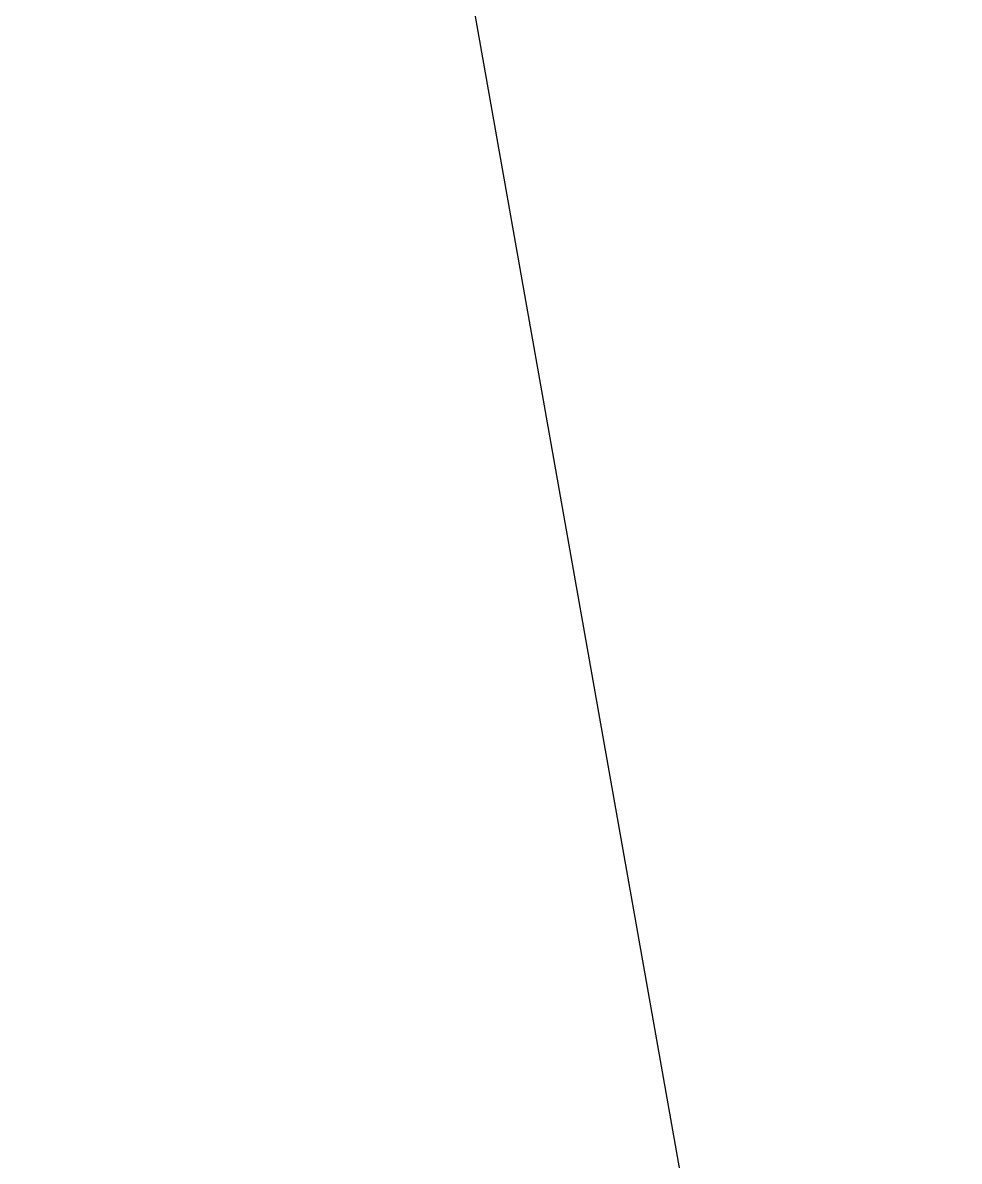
# Model space of a CAD drawing. Header units: millimetres. Extents: x -65527 to 8894748, y -37603 to 223697.
# Drawn here: x -31397.77 to -31392.59, y 101091.38 to 101097.66 of the extents above; entities that cross this region are included whole.
import ezdxf

# ---------------------------------------------------------------- set-up
doc = ezdxf.new("R2010")
doc.units = ezdxf.units.MM
doc.header["$LTSCALE"] = 10
doc.layers.add('Архитектура', color=251, linetype='Continuous')

msp = doc.modelspace()

# ---------------------------------------------------------------- linework, layer by layer
at = {"layer": 'Архитектура', "lineweight": 25, "transparency": 33554684}
for points in [[(-31381.1795, 101076.1972), (-31386.9639, 101108.8334, 0.523933), (-31387.3808, 101109.0898), (-31388.4612, 101108.8983), (-31395.5442, 101107.643), (-31396.6247, 101107.4515, 0.523933), (-31396.9281, 101107.0674), (-31391.1438, 101074.4312, 0.414326)], [(-31381.1795, 101076.1972), (-31386.9639, 101108.8334, 0.523933), (-31387.3808, 101109.0898), (-31388.4612, 101108.8983), (-31395.5442, 101107.643), (-31396.6247, 101107.4515, 0.523933), (-31396.9281, 101107.0674), (-31391.1438, 101074.4312, 0.414326)], [(-31381.1795, 101076.1972), (-31386.9639, 101108.8334, 0.523933), (-31387.3808, 101109.0898), (-31388.4612, 101108.8983), (-31395.5442, 101107.643), (-31396.6247, 101107.4515, 0.523933), (-31396.9281, 101107.0674), (-31391.1438, 101074.4312, 0.414326)], [(-31381.1795, 101076.1972), (-31386.9639, 101108.8334, 0.523933), (-31387.3808, 101109.0898), (-31388.4612, 101108.8983), (-31395.5442, 101107.643), (-31396.6247, 101107.4515, 0.523933), (-31396.9281, 101107.0674), (-31391.1438, 101074.4312, 0.414326)], [(-31381.1795, 101076.1972), (-31386.9639, 101108.8334, 0.523933), (-31387.3808, 101109.0898), (-31388.4612, 101108.8983), (-31395.5442, 101107.643), (-31396.6247, 101107.4515, 0.523933), (-31396.9281, 101107.0674), (-31391.1438, 101074.4312, 0.414326)], [(-31381.1795, 101076.1972), (-31386.9639, 101108.8334, 0.523933), (-31387.3808, 101109.0898), (-31388.4612, 101108.8983), (-31395.5442, 101107.643), (-31396.6247, 101107.4515, 0.523933), (-31396.9281, 101107.0674), (-31391.1438, 101074.4312, 0.414326)], [(-31381.1795, 101076.1972), (-31386.9639, 101108.8334, 0.523933), (-31387.3808, 101109.0898), (-31388.4612, 101108.8983), (-31395.5442, 101107.643), (-31396.6247, 101107.4515, 0.523933), (-31396.9281, 101107.0674), (-31391.1438, 101074.4312, 0.414326)], [(-31381.1795, 101076.1972), (-31386.9639, 101108.8334, 0.523933), (-31387.3808, 101109.0898), (-31388.4612, 101108.8983), (-31395.5442, 101107.643), (-31396.6247, 101107.4515, 0.523933), (-31396.9281, 101107.0674), (-31391.1438, 101074.4312, 0.414326)], [(-31381.1795, 101076.1972), (-31386.9639, 101108.8334, 0.523933), (-31387.3808, 101109.0898), (-31388.4612, 101108.8983), (-31395.5442, 101107.643), (-31396.6247, 101107.4515, 0.523933), (-31396.9281, 101107.0674), (-31391.1438, 101074.4312, 0.414326)], [(-31381.1795, 101076.1972), (-31386.9639, 101108.8334, 0.523933), (-31387.3808, 101109.0898), (-31388.4612, 101108.8983), (-31395.5442, 101107.643), (-31396.6247, 101107.4515, 0.523933), (-31396.9281, 101107.0674), (-31391.1438, 101074.4312, 0.414326)], [(-31381.1795, 101076.1972), (-31386.9639, 101108.8334, 0.523933), (-31387.3808, 101109.0898), (-31388.4612, 101108.8983), (-31395.5442, 101107.643), (-31396.6247, 101107.4515, 0.523933), (-31396.9281, 101107.0674), (-31391.1438, 101074.4312, 0.414326)], [(-31381.1795, 101076.1972), (-31386.9639, 101108.8334, 0.523933), (-31387.3808, 101109.0898), (-31388.4612, 101108.8983), (-31395.5442, 101107.643), (-31396.6247, 101107.4515, 0.523933), (-31396.9281, 101107.0674), (-31391.1438, 101074.4312, 0.414326)], [(-31381.1795, 101076.1972), (-31386.9639, 101108.8334, 0.523933), (-31387.3808, 101109.0898), (-31388.4612, 101108.8983), (-31395.5442, 101107.643), (-31396.6247, 101107.4515, 0.523933), (-31396.9281, 101107.0674), (-31391.1438, 101074.4312, 0.414326)], [(-31381.1795, 101076.1972), (-31386.9639, 101108.8334, 0.523933), (-31387.3808, 101109.0898), (-31388.4612, 101108.8983), (-31395.5442, 101107.643), (-31396.6247, 101107.4515, 0.523933), (-31396.9281, 101107.0674), (-31391.1438, 101074.4312, 0.414326)], [(-31381.1795, 101076.1972), (-31386.9639, 101108.8334, 0.523933), (-31387.3808, 101109.0898), (-31388.4612, 101108.8983), (-31395.5442, 101107.643), (-31396.6247, 101107.4515, 0.523933), (-31396.9281, 101107.0674), (-31391.1438, 101074.4312, 0.414326)], [(-31381.1795, 101076.1972), (-31386.9639, 101108.8334, 0.523933), (-31387.3808, 101109.0898), (-31388.4612, 101108.8983), (-31395.5442, 101107.643), (-31396.6247, 101107.4515, 0.523933), (-31396.9281, 101107.0674), (-31391.1438, 101074.4312, 0.414326)], [(-31381.1795, 101076.1972), (-31386.9639, 101108.8334, 0.523933), (-31387.3808, 101109.0898), (-31388.4612, 101108.8983), (-31395.5442, 101107.643), (-31396.6247, 101107.4515, 0.523933), (-31396.9281, 101107.0674), (-31391.1438, 101074.4312, 0.414326)], [(-31381.1795, 101076.1972), (-31386.9639, 101108.8334, 0.523933), (-31387.3808, 101109.0898), (-31388.4612, 101108.8983), (-31395.5442, 101107.643), (-31396.6247, 101107.4515, 0.523933), (-31396.9281, 101107.0674), (-31391.1438, 101074.4312, 0.414326)], [(-31381.1795, 101076.1972), (-31386.9639, 101108.8334, 0.523933), (-31387.3808, 101109.0898), (-31388.4612, 101108.8983), (-31395.5442, 101107.643), (-31396.6247, 101107.4515, 0.523933), (-31396.9281, 101107.0674), (-31391.1438, 101074.4312, 0.414326)], [(-31381.1795, 101076.1972), (-31386.9639, 101108.8334, 0.523933), (-31387.3808, 101109.0898), (-31388.4612, 101108.8983), (-31395.5442, 101107.643), (-31396.6247, 101107.4515, 0.523933), (-31396.9281, 101107.0674), (-31391.1438, 101074.4312, 0.414326)], [(-31381.1795, 101076.1972), (-31386.9639, 101108.8334, 0.523933), (-31387.3808, 101109.0898), (-31388.4612, 101108.8983), (-31395.5442, 101107.643), (-31396.6247, 101107.4515, 0.523933), (-31396.9281, 101107.0674), (-31391.1438, 101074.4312, 0.414326)], [(-31381.1795, 101076.1972), (-31386.9639, 101108.8334, 0.523933), (-31387.3808, 101109.0898), (-31388.4612, 101108.8983), (-31395.5442, 101107.643), (-31396.6247, 101107.4515, 0.523933), (-31396.9281, 101107.0674), (-31391.1438, 101074.4312, 0.414326)], [(-31381.1795, 101076.1972), (-31386.9639, 101108.8334, 0.523933), (-31387.3808, 101109.0898), (-31388.4612, 101108.8983), (-31395.5442, 101107.643), (-31396.6247, 101107.4515, 0.523933), (-31396.9281, 101107.0674), (-31391.1438, 101074.4312, 0.414326)], [(-31381.1795, 101076.1972), (-31386.9639, 101108.8334, 0.523933), (-31387.3808, 101109.0898), (-31388.4612, 101108.8983), (-31395.5442, 101107.643), (-31396.6247, 101107.4515, 0.523933), (-31396.9281, 101107.0674), (-31391.1438, 101074.4312, 0.414326)], [(-31381.1795, 101076.1972), (-31386.9639, 101108.8334, 0.523933), (-31387.3808, 101109.0898), (-31388.4612, 101108.8983), (-31395.5442, 101107.643), (-31396.6247, 101107.4515, 0.523933), (-31396.9281, 101107.0674), (-31391.1438, 101074.4312, 0.414326)], [(-31381.1795, 101076.1972), (-31386.9639, 101108.8334, 0.523933), (-31387.3808, 101109.0898), (-31388.4612, 101108.8983), (-31395.5442, 101107.643), (-31396.6247, 101107.4515, 0.523933), (-31396.9281, 101107.0674), (-31391.1438, 101074.4312, 0.414326)], [(-31381.1795, 101076.1972), (-31386.9639, 101108.8334, 0.523933), (-31387.3808, 101109.0898), (-31388.4612, 101108.8983), (-31395.5442, 101107.643), (-31396.6247, 101107.4515, 0.523933), (-31396.9281, 101107.0674), (-31391.1438, 101074.4312, 0.414326)], [(-31381.1795, 101076.1972), (-31386.9639, 101108.8334, 0.523933), (-31387.3808, 101109.0898), (-31388.4612, 101108.8983), (-31395.5442, 101107.643), (-31396.6247, 101107.4515, 0.523933), (-31396.9281, 101107.0674), (-31391.1438, 101074.4312, 0.414326)], [(-31381.1795, 101076.1972), (-31386.9639, 101108.8334, 0.523933), (-31387.3808, 101109.0898), (-31388.4612, 101108.8983), (-31395.5442, 101107.643), (-31396.6247, 101107.4515, 0.523933), (-31396.9281, 101107.0674), (-31391.1438, 101074.4312, 0.414326)], [(-31381.1795, 101076.1972), (-31386.9639, 101108.8334, 0.523933), (-31387.3808, 101109.0898), (-31388.4612, 101108.8983), (-31395.5442, 101107.643), (-31396.6247, 101107.4515, 0.523933), (-31396.9281, 101107.0674), (-31391.1438, 101074.4312, 0.414326)], [(-31381.1795, 101076.1972), (-31386.9639, 101108.8334, 0.523933), (-31387.3808, 101109.0898), (-31388.4612, 101108.8983), (-31395.5442, 101107.643), (-31396.6247, 101107.4515, 0.523933), (-31396.9281, 101107.0674), (-31391.1438, 101074.4312, 0.414326)], [(-31381.1795, 101076.1972), (-31386.9639, 101108.8334, 0.523933), (-31387.3808, 101109.0898), (-31388.4612, 101108.8983), (-31395.5442, 101107.643), (-31396.6247, 101107.4515, 0.523933), (-31396.9281, 101107.0674), (-31391.1438, 101074.4312, 0.414326)], [(-31381.1795, 101076.1972), (-31386.9639, 101108.8334, 0.523933), (-31387.3808, 101109.0898), (-31388.4612, 101108.8983), (-31395.5442, 101107.643), (-31396.6247, 101107.4515, 0.523933), (-31396.9281, 101107.0674), (-31391.1438, 101074.4312, 0.414326)], [(-31381.1795, 101076.1972), (-31386.9639, 101108.8334, 0.523933), (-31387.3808, 101109.0898), (-31388.4612, 101108.8983), (-31395.5442, 101107.643), (-31396.6247, 101107.4515, 0.523933), (-31396.9281, 101107.0674), (-31391.1438, 101074.4312, 0.414326)], [(-31381.1795, 101076.1972), (-31386.9639, 101108.8334, 0.523933), (-31387.3808, 101109.0898), (-31388.4612, 101108.8983), (-31395.5442, 101107.643), (-31396.6247, 101107.4515, 0.523933), (-31396.9281, 101107.0674), (-31391.1438, 101074.4312, 0.414326)], [(-31381.1795, 101076.1972), (-31386.9639, 101108.8334, 0.523933), (-31387.3808, 101109.0898), (-31388.4612, 101108.8983), (-31395.5442, 101107.643), (-31396.6247, 101107.4515, 0.523933), (-31396.9281, 101107.0674), (-31391.1438, 101074.4312, 0.414326)], [(-31381.1795, 101076.1972), (-31386.9639, 101108.8334, 0.523933), (-31387.3808, 101109.0898), (-31388.4612, 101108.8983), (-31395.5442, 101107.643), (-31396.6247, 101107.4515, 0.523933), (-31396.9281, 101107.0674), (-31391.1438, 101074.4312, 0.414326)], [(-31381.1795, 101076.1972), (-31386.9639, 101108.8334, 0.523933), (-31387.3808, 101109.0898), (-31388.4612, 101108.8983), (-31395.5442, 101107.643), (-31396.6247, 101107.4515, 0.523933), (-31396.9281, 101107.0674), (-31391.1438, 101074.4312, 0.414326)], [(-31381.1795, 101076.1972), (-31386.9639, 101108.8334, 0.523933), (-31387.3808, 101109.0898), (-31388.4612, 101108.8983), (-31395.5442, 101107.643), (-31396.6247, 101107.4515, 0.523933), (-31396.9281, 101107.0674), (-31391.1438, 101074.4312, 0.414326)], [(-31381.1795, 101076.1972), (-31386.9639, 101108.8334, 0.523933), (-31387.3808, 101109.0898), (-31388.4612, 101108.8983), (-31395.5442, 101107.643), (-31396.6247, 101107.4515, 0.523933), (-31396.9281, 101107.0674), (-31391.1438, 101074.4312, 0.414326)], [(-31381.1795, 101076.1972), (-31386.9639, 101108.8334, 0.523933), (-31387.3808, 101109.0898), (-31388.4612, 101108.8983), (-31395.5442, 101107.643), (-31396.6247, 101107.4515, 0.523933), (-31396.9281, 101107.0674), (-31391.1438, 101074.4312, 0.414326)], [(-31381.1795, 101076.1972), (-31386.9639, 101108.8334, 0.523933), (-31387.3808, 101109.0898), (-31388.4612, 101108.8983), (-31395.5442, 101107.643), (-31396.6247, 101107.4515, 0.523933), (-31396.9281, 101107.0674), (-31391.1438, 101074.4312, 0.414326)], [(-31381.1795, 101076.1972), (-31386.9639, 101108.8334, 0.523933), (-31387.3808, 101109.0898), (-31388.4612, 101108.8983), (-31395.5442, 101107.643), (-31396.6247, 101107.4515, 0.523933), (-31396.9281, 101107.0674), (-31391.1438, 101074.4312, 0.414326)], [(-31381.1795, 101076.1972), (-31386.9639, 101108.8334, 0.523933), (-31387.3808, 101109.0898), (-31388.4612, 101108.8983), (-31395.5442, 101107.643), (-31396.6247, 101107.4515, 0.523933), (-31396.9281, 101107.0674), (-31391.1438, 101074.4312, 0.414326)], [(-31381.1795, 101076.1972), (-31386.9639, 101108.8334, 0.523933), (-31387.3808, 101109.0898), (-31388.4612, 101108.8983), (-31395.5442, 101107.643), (-31396.6247, 101107.4515, 0.523933), (-31396.9281, 101107.0674), (-31391.1438, 101074.4312, 0.414326)], [(-31381.1795, 101076.1972), (-31386.9639, 101108.8334, 0.523933), (-31387.3808, 101109.0898), (-31388.4612, 101108.8983), (-31395.5442, 101107.643), (-31396.6247, 101107.4515, 0.523933), (-31396.9281, 101107.0674), (-31391.1438, 101074.4312, 0.414326)], [(-31381.1795, 101076.1972), (-31386.9639, 101108.8334, 0.523933), (-31387.3808, 101109.0898), (-31388.4612, 101108.8983), (-31395.5442, 101107.643), (-31396.6247, 101107.4515, 0.523933), (-31396.9281, 101107.0674), (-31391.1438, 101074.4312, 0.414326)], [(-31381.1795, 101076.1972), (-31386.9639, 101108.8334, 0.523933), (-31387.3808, 101109.0898), (-31388.4612, 101108.8983), (-31395.5442, 101107.643), (-31396.6247, 101107.4515, 0.523933), (-31396.9281, 101107.0674), (-31391.1438, 101074.4312, 0.414326)], [(-31381.1795, 101076.1972), (-31386.9639, 101108.8334, 0.523933), (-31387.3808, 101109.0898), (-31388.4612, 101108.8983), (-31395.5442, 101107.643), (-31396.6247, 101107.4515, 0.523933), (-31396.9281, 101107.0674), (-31391.1438, 101074.4312, 0.414326)], [(-31381.1795, 101076.1972), (-31386.9639, 101108.8334, 0.523933), (-31387.3808, 101109.0898), (-31388.4612, 101108.8983), (-31395.5442, 101107.643), (-31396.6247, 101107.4515, 0.523933), (-31396.9281, 101107.0674), (-31391.1438, 101074.4312, 0.414326)], [(-31381.1795, 101076.1972), (-31386.9639, 101108.8334, 0.523933), (-31387.3808, 101109.0898), (-31388.4612, 101108.8983), (-31395.5442, 101107.643), (-31396.6247, 101107.4515, 0.523933), (-31396.9281, 101107.0674), (-31391.1438, 101074.4312, 0.414326)], [(-31381.1795, 101076.1972), (-31386.9639, 101108.8334, 0.523933), (-31387.3808, 101109.0898), (-31388.4612, 101108.8983), (-31395.5442, 101107.643), (-31396.6247, 101107.4515, 0.523933), (-31396.9281, 101107.0674), (-31391.1438, 101074.4312, 0.414326)], [(-31381.1795, 101076.1972), (-31386.9639, 101108.8334, 0.523933), (-31387.3808, 101109.0898), (-31388.4612, 101108.8983), (-31395.5442, 101107.643), (-31396.6247, 101107.4515, 0.523933), (-31396.9281, 101107.0674), (-31391.1438, 101074.4312, 0.414326)], [(-31381.1795, 101076.1972), (-31386.9639, 101108.8334, 0.523933), (-31387.3808, 101109.0898), (-31388.4612, 101108.8983), (-31395.5442, 101107.643), (-31396.6247, 101107.4515, 0.523933), (-31396.9281, 101107.0674), (-31391.1438, 101074.4312, 0.414326)], [(-31381.1795, 101076.1972), (-31386.9639, 101108.8334, 0.523933), (-31387.3808, 101109.0898), (-31388.4612, 101108.8983), (-31395.5442, 101107.643), (-31396.6247, 101107.4515, 0.523933), (-31396.9281, 101107.0674), (-31391.1438, 101074.4312, 0.414326)], [(-31381.1795, 101076.1972), (-31386.9639, 101108.8334, 0.523933), (-31387.3808, 101109.0898), (-31388.4612, 101108.8983), (-31395.5442, 101107.643), (-31396.6247, 101107.4515, 0.523933), (-31396.9281, 101107.0674), (-31391.1438, 101074.4312, 0.414326)], [(-31381.1795, 101076.1972), (-31386.9639, 101108.8334, 0.523933), (-31387.3808, 101109.0898), (-31388.4612, 101108.8983), (-31395.5442, 101107.643), (-31396.6247, 101107.4515, 0.523933), (-31396.9281, 101107.0674), (-31391.1438, 101074.4312, 0.414326)], [(-31381.1795, 101076.1972), (-31386.9639, 101108.8334, 0.523933), (-31387.3808, 101109.0898), (-31388.4612, 101108.8983), (-31395.5442, 101107.643), (-31396.6247, 101107.4515, 0.523933), (-31396.9281, 101107.0674), (-31391.1438, 101074.4312, 0.414326)], [(-31381.1795, 101076.1972), (-31386.9639, 101108.8334, 0.523933), (-31387.3808, 101109.0898), (-31388.4612, 101108.8983), (-31395.5442, 101107.643), (-31396.6247, 101107.4515, 0.523933), (-31396.9281, 101107.0674), (-31391.1438, 101074.4312, 0.414326)], [(-31381.1795, 101076.1972), (-31386.9639, 101108.8334, 0.523933), (-31387.3808, 101109.0898), (-31388.4612, 101108.8983), (-31395.5442, 101107.643), (-31396.6247, 101107.4515, 0.523933), (-31396.9281, 101107.0674), (-31391.1438, 101074.4312, 0.414326)], [(-31381.1795, 101076.1972), (-31386.9639, 101108.8334, 0.523933), (-31387.3808, 101109.0898), (-31388.4612, 101108.8983), (-31395.5442, 101107.643), (-31396.6247, 101107.4515, 0.523933), (-31396.9281, 101107.0674), (-31391.1438, 101074.4312, 0.414326)], [(-31381.1795, 101076.1972), (-31386.9639, 101108.8334, 0.523933), (-31387.3808, 101109.0898), (-31388.4612, 101108.8983), (-31395.5442, 101107.643), (-31396.6247, 101107.4515, 0.523933), (-31396.9281, 101107.0674), (-31391.1438, 101074.4312, 0.414326)], [(-31381.1795, 101076.1972), (-31386.9639, 101108.8334, 0.523933), (-31387.3808, 101109.0898), (-31388.4612, 101108.8983), (-31395.5442, 101107.643), (-31396.6247, 101107.4515, 0.523933), (-31396.9281, 101107.0674), (-31391.1438, 101074.4312, 0.414326)], [(-31381.1795, 101076.1972), (-31386.9639, 101108.8334, 0.523933), (-31387.3808, 101109.0898), (-31388.4612, 101108.8983), (-31395.5442, 101107.643), (-31396.6247, 101107.4515, 0.523933), (-31396.9281, 101107.0674), (-31391.1438, 101074.4312, 0.414326)], [(-31381.1795, 101076.1972), (-31386.9639, 101108.8334, 0.523933), (-31387.3808, 101109.0898), (-31388.4612, 101108.8983), (-31395.5442, 101107.643), (-31396.6247, 101107.4515, 0.523933), (-31396.9281, 101107.0674), (-31391.1438, 101074.4312, 0.414326)], [(-31381.1795, 101076.1972), (-31386.9639, 101108.8334, 0.523933), (-31387.3808, 101109.0898), (-31388.4612, 101108.8983), (-31395.5442, 101107.643), (-31396.6247, 101107.4515, 0.523933), (-31396.9281, 101107.0674), (-31391.1438, 101074.4312, 0.414326)], [(-31381.1795, 101076.1972), (-31386.9639, 101108.8334, 0.523933), (-31387.3808, 101109.0898), (-31388.4612, 101108.8983), (-31395.5442, 101107.643), (-31396.6247, 101107.4515, 0.523933), (-31396.9281, 101107.0674), (-31391.1438, 101074.4312, 0.414326)], [(-31381.1795, 101076.1972), (-31386.9639, 101108.8334, 0.523933), (-31387.3808, 101109.0898), (-31388.4612, 101108.8983), (-31395.5442, 101107.643), (-31396.6247, 101107.4515, 0.523933), (-31396.9281, 101107.0674), (-31391.1438, 101074.4312, 0.414326)], [(-31381.1795, 101076.1972), (-31386.9639, 101108.8334, 0.523933), (-31387.3808, 101109.0898), (-31388.4612, 101108.8983), (-31395.5442, 101107.643), (-31396.6247, 101107.4515, 0.523933), (-31396.9281, 101107.0674), (-31391.1438, 101074.4312, 0.414326)], [(-31381.1795, 101076.1972), (-31386.9639, 101108.8334, 0.523933), (-31387.3808, 101109.0898), (-31388.4612, 101108.8983), (-31395.5442, 101107.643), (-31396.6247, 101107.4515, 0.523933), (-31396.9281, 101107.0674), (-31391.1438, 101074.4312, 0.414326)], [(-31381.1795, 101076.1972), (-31386.9639, 101108.8334, 0.523933), (-31387.3808, 101109.0898), (-31388.4612, 101108.8983), (-31395.5442, 101107.643), (-31396.6247, 101107.4515, 0.523933), (-31396.9281, 101107.0674), (-31391.1438, 101074.4312, 0.414326)], [(-31381.1795, 101076.1972), (-31386.9639, 101108.8334, 0.523933), (-31387.3808, 101109.0898), (-31388.4612, 101108.8983), (-31395.5442, 101107.643), (-31396.6247, 101107.4515, 0.523933), (-31396.9281, 101107.0674), (-31391.1438, 101074.4312, 0.414326)], [(-31381.1795, 101076.1972), (-31386.9639, 101108.8334, 0.523933), (-31387.3808, 101109.0898), (-31388.4612, 101108.8983), (-31395.5442, 101107.643), (-31396.6247, 101107.4515, 0.523933), (-31396.9281, 101107.0674), (-31391.1438, 101074.4312, 0.414326)], [(-31381.1795, 101076.1972), (-31386.9639, 101108.8334, 0.523933), (-31387.3808, 101109.0898), (-31388.4612, 101108.8983), (-31395.5442, 101107.643), (-31396.6247, 101107.4515, 0.523933), (-31396.9281, 101107.0674), (-31391.1438, 101074.4312, 0.414326)], [(-31381.1795, 101076.1972), (-31386.9639, 101108.8334, 0.523933), (-31387.3808, 101109.0898), (-31388.4612, 101108.8983), (-31395.5442, 101107.643), (-31396.6247, 101107.4515, 0.523933), (-31396.9281, 101107.0674), (-31391.1438, 101074.4312, 0.414326)], [(-31381.1795, 101076.1972), (-31386.9639, 101108.8334, 0.523933), (-31387.3808, 101109.0898), (-31388.4612, 101108.8983), (-31395.5442, 101107.643), (-31396.6247, 101107.4515, 0.523933), (-31396.9281, 101107.0674), (-31391.1438, 101074.4312, 0.414326)], [(-31381.1795, 101076.1972), (-31386.9639, 101108.8334, 0.523933), (-31387.3808, 101109.0898), (-31388.4612, 101108.8983), (-31395.5442, 101107.643), (-31396.6247, 101107.4515, 0.523933), (-31396.9281, 101107.0674), (-31391.1438, 101074.4312, 0.414326)], [(-31381.1795, 101076.1972), (-31386.9639, 101108.8334, 0.523933), (-31387.3808, 101109.0898), (-31388.4612, 101108.8983), (-31395.5442, 101107.643), (-31396.6247, 101107.4515, 0.523933), (-31396.9281, 101107.0674), (-31391.1438, 101074.4312, 0.414326)], [(-31381.1795, 101076.1972), (-31386.9639, 101108.8334, 0.523933), (-31387.3808, 101109.0898), (-31388.4612, 101108.8983), (-31395.5442, 101107.643), (-31396.6247, 101107.4515, 0.523933), (-31396.9281, 101107.0674), (-31391.1438, 101074.4312, 0.414326)], [(-31381.1795, 101076.1972), (-31386.9639, 101108.8334, 0.523933), (-31387.3808, 101109.0898), (-31388.4612, 101108.8983), (-31395.5442, 101107.643), (-31396.6247, 101107.4515, 0.523933), (-31396.9281, 101107.0674), (-31391.1438, 101074.4312, 0.414326)], [(-31381.1795, 101076.1972), (-31386.9639, 101108.8334, 0.523933), (-31387.3808, 101109.0898), (-31388.4612, 101108.8983), (-31395.5442, 101107.643), (-31396.6247, 101107.4515, 0.523933), (-31396.9281, 101107.0674), (-31391.1438, 101074.4312, 0.414326)], [(-31381.1795, 101076.1972), (-31386.9639, 101108.8334, 0.523933), (-31387.3808, 101109.0898), (-31388.4612, 101108.8983), (-31395.5442, 101107.643), (-31396.6247, 101107.4515, 0.523933), (-31396.9281, 101107.0674), (-31391.1438, 101074.4312, 0.414326)], [(-31381.1795, 101076.1972), (-31386.9639, 101108.8334, 0.523933), (-31387.3808, 101109.0898), (-31388.4612, 101108.8983), (-31395.5442, 101107.643), (-31396.6247, 101107.4515, 0.523933), (-31396.9281, 101107.0674), (-31391.1438, 101074.4312, 0.414326)], [(-31381.1795, 101076.1972), (-31386.9639, 101108.8334, 0.523933), (-31387.3808, 101109.0898), (-31388.4612, 101108.8983), (-31395.5442, 101107.643), (-31396.6247, 101107.4515, 0.523933), (-31396.9281, 101107.0674), (-31391.1438, 101074.4312, 0.414326)], [(-31381.1795, 101076.1972), (-31386.9639, 101108.8334, 0.523933), (-31387.3808, 101109.0898), (-31388.4612, 101108.8983), (-31395.5442, 101107.643), (-31396.6247, 101107.4515, 0.523933), (-31396.9281, 101107.0674), (-31391.1438, 101074.4312, 0.414326)], [(-31381.1795, 101076.1972), (-31386.9639, 101108.8334, 0.523933), (-31387.3808, 101109.0898), (-31388.4612, 101108.8983), (-31395.5442, 101107.643), (-31396.6247, 101107.4515, 0.523933), (-31396.9281, 101107.0674), (-31391.1438, 101074.4312, 0.414326)], [(-31381.1795, 101076.1972), (-31386.9639, 101108.8334, 0.523933), (-31387.3808, 101109.0898), (-31388.4612, 101108.8983), (-31395.5442, 101107.643), (-31396.6247, 101107.4515, 0.523933), (-31396.9281, 101107.0674), (-31391.1438, 101074.4312, 0.414326)], [(-31381.1795, 101076.1972), (-31386.9639, 101108.8334, 0.523933), (-31387.3808, 101109.0898), (-31388.4612, 101108.8983), (-31395.5442, 101107.643), (-31396.6247, 101107.4515, 0.523933), (-31396.9281, 101107.0674), (-31391.1438, 101074.4312, 0.414326)], [(-31381.1795, 101076.1972), (-31386.9639, 101108.8334, 0.523933), (-31387.3808, 101109.0898), (-31388.4612, 101108.8983), (-31395.5442, 101107.643), (-31396.6247, 101107.4515, 0.523933), (-31396.9281, 101107.0674), (-31391.1438, 101074.4312, 0.414326)], [(-31381.1795, 101076.1972), (-31386.9639, 101108.8334, 0.523933), (-31387.3808, 101109.0898), (-31388.4612, 101108.8983), (-31395.5442, 101107.643), (-31396.6247, 101107.4515, 0.523933), (-31396.9281, 101107.0674), (-31391.1438, 101074.4312, 0.414326)], [(-31381.1795, 101076.1972), (-31386.9639, 101108.8334, 0.523933), (-31387.3808, 101109.0898), (-31388.4612, 101108.8983), (-31395.5442, 101107.643), (-31396.6247, 101107.4515, 0.523933), (-31396.9281, 101107.0674), (-31391.1438, 101074.4312, 0.414326)], [(-31381.1795, 101076.1972), (-31386.9639, 101108.8334, 0.523933), (-31387.3808, 101109.0898), (-31388.4612, 101108.8983), (-31395.5442, 101107.643), (-31396.6247, 101107.4515, 0.523933), (-31396.9281, 101107.0674), (-31391.1438, 101074.4312, 0.414326)], [(-31381.1795, 101076.1972), (-31386.9639, 101108.8334, 0.523933), (-31387.3808, 101109.0898), (-31388.4612, 101108.8983), (-31395.5442, 101107.643), (-31396.6247, 101107.4515, 0.523933), (-31396.9281, 101107.0674), (-31391.1438, 101074.4312, 0.414326)], [(-31381.1795, 101076.1972), (-31386.9639, 101108.8334, 0.523933), (-31387.3808, 101109.0898), (-31388.4612, 101108.8983), (-31395.5442, 101107.643), (-31396.6247, 101107.4515, 0.523933), (-31396.9281, 101107.0674), (-31391.1438, 101074.4312, 0.414326)], [(-31381.1795, 101076.1972), (-31386.9639, 101108.8334, 0.523933), (-31387.3808, 101109.0898), (-31388.4612, 101108.8983), (-31395.5442, 101107.643), (-31396.6247, 101107.4515, 0.523933), (-31396.9281, 101107.0674), (-31391.1438, 101074.4312, 0.414326)], [(-31381.1795, 101076.1972), (-31386.9639, 101108.8334, 0.523933), (-31387.3808, 101109.0898), (-31388.4612, 101108.8983), (-31395.5442, 101107.643), (-31396.6247, 101107.4515, 0.523933), (-31396.9281, 101107.0674), (-31391.1438, 101074.4312, 0.414326)], [(-31381.1795, 101076.1972), (-31386.9639, 101108.8334, 0.523933), (-31387.3808, 101109.0898), (-31388.4612, 101108.8983), (-31395.5442, 101107.643), (-31396.6247, 101107.4515, 0.523933), (-31396.9281, 101107.0674), (-31391.1438, 101074.4312, 0.414326)], [(-31381.1795, 101076.1972), (-31386.9639, 101108.8334, 0.523933), (-31387.3808, 101109.0898), (-31388.4612, 101108.8983), (-31395.5442, 101107.643), (-31396.6247, 101107.4515, 0.523933), (-31396.9281, 101107.0674), (-31391.1438, 101074.4312, 0.414326)], [(-31381.1795, 101076.1972), (-31386.9639, 101108.8334, 0.523933), (-31387.3808, 101109.0898), (-31388.4612, 101108.8983), (-31395.5442, 101107.643), (-31396.6247, 101107.4515, 0.523933), (-31396.9281, 101107.0674), (-31391.1438, 101074.4312, 0.414326)], [(-31381.1795, 101076.1972), (-31386.9639, 101108.8334, 0.523933), (-31387.3808, 101109.0898), (-31388.4612, 101108.8983), (-31395.5442, 101107.643), (-31396.6247, 101107.4515, 0.523933), (-31396.9281, 101107.0674), (-31391.1438, 101074.4312, 0.414326)], [(-31381.1795, 101076.1972), (-31386.9639, 101108.8334, 0.523933), (-31387.3808, 101109.0898), (-31388.4612, 101108.8983), (-31395.5442, 101107.643), (-31396.6247, 101107.4515, 0.523933), (-31396.9281, 101107.0674), (-31391.1438, 101074.4312, 0.414326)], [(-31381.1795, 101076.1972), (-31386.9639, 101108.8334, 0.523933), (-31387.3808, 101109.0898), (-31388.4612, 101108.8983), (-31395.5442, 101107.643), (-31396.6247, 101107.4515, 0.523933), (-31396.9281, 101107.0674), (-31391.1438, 101074.4312, 0.414326)], [(-31381.1795, 101076.1972), (-31386.9639, 101108.8334, 0.523933), (-31387.3808, 101109.0898), (-31388.4612, 101108.8983), (-31395.5442, 101107.643), (-31396.6247, 101107.4515, 0.523933), (-31396.9281, 101107.0674), (-31391.1438, 101074.4312, 0.414326)], [(-31381.1795, 101076.1972), (-31386.9639, 101108.8334, 0.523933), (-31387.3808, 101109.0898), (-31388.4612, 101108.8983), (-31395.5442, 101107.643), (-31396.6247, 101107.4515, 0.523933), (-31396.9281, 101107.0674), (-31391.1438, 101074.4312, 0.414326)], [(-31381.1795, 101076.1972), (-31386.9639, 101108.8334, 0.523933), (-31387.3808, 101109.0898), (-31388.4612, 101108.8983), (-31395.5442, 101107.643), (-31396.6247, 101107.4515, 0.523933), (-31396.9281, 101107.0674), (-31391.1438, 101074.4312, 0.414326)], [(-31381.1795, 101076.1972), (-31386.9639, 101108.8334, 0.523933), (-31387.3808, 101109.0898), (-31388.4612, 101108.8983), (-31395.5442, 101107.643), (-31396.6247, 101107.4515, 0.523933), (-31396.9281, 101107.0674), (-31391.1438, 101074.4312, 0.414326)], [(-31381.1795, 101076.1972), (-31386.9639, 101108.8334, 0.523933), (-31387.3808, 101109.0898), (-31388.4612, 101108.8983), (-31395.5442, 101107.643), (-31396.6247, 101107.4515, 0.523933), (-31396.9281, 101107.0674), (-31391.1438, 101074.4312, 0.414326)], [(-31381.1795, 101076.1972), (-31386.9639, 101108.8334, 0.523933), (-31387.3808, 101109.0898), (-31388.4612, 101108.8983), (-31395.5442, 101107.643), (-31396.6247, 101107.4515, 0.523933), (-31396.9281, 101107.0674), (-31391.1438, 101074.4312, 0.414326)], [(-31381.1795, 101076.1972), (-31386.9639, 101108.8334, 0.523933), (-31387.3808, 101109.0898), (-31388.4612, 101108.8983), (-31395.5442, 101107.643), (-31396.6247, 101107.4515, 0.523933), (-31396.9281, 101107.0674), (-31391.1438, 101074.4312, 0.414326)], [(-31381.1795, 101076.1972), (-31386.9639, 101108.8334, 0.523933), (-31387.3808, 101109.0898), (-31388.4612, 101108.8983), (-31395.5442, 101107.643), (-31396.6247, 101107.4515, 0.523933), (-31396.9281, 101107.0674), (-31391.1438, 101074.4312, 0.414326)], [(-31381.1795, 101076.1972), (-31386.9639, 101108.8334, 0.523933), (-31387.3808, 101109.0898), (-31388.4612, 101108.8983), (-31395.5442, 101107.643), (-31396.6247, 101107.4515, 0.523933), (-31396.9281, 101107.0674), (-31391.1438, 101074.4312, 0.414326)], [(-31381.1795, 101076.1972), (-31386.9639, 101108.8334, 0.523933), (-31387.3808, 101109.0898), (-31388.4612, 101108.8983), (-31395.5442, 101107.643), (-31396.6247, 101107.4515, 0.523933), (-31396.9281, 101107.0674), (-31391.1438, 101074.4312, 0.414326)], [(-31381.1795, 101076.1972), (-31386.9639, 101108.8334, 0.523933), (-31387.3808, 101109.0898), (-31388.4612, 101108.8983), (-31395.5442, 101107.643), (-31396.6247, 101107.4515, 0.523933), (-31396.9281, 101107.0674), (-31391.1438, 101074.4312, 0.414326)], [(-31381.1795, 101076.1972), (-31386.9639, 101108.8334, 0.523933), (-31387.3808, 101109.0898), (-31388.4612, 101108.8983), (-31395.5442, 101107.643), (-31396.6247, 101107.4515, 0.523933), (-31396.9281, 101107.0674), (-31391.1438, 101074.4312, 0.414326)], [(-31381.1795, 101076.1972), (-31386.9639, 101108.8334, 0.523933), (-31387.3808, 101109.0898), (-31388.4612, 101108.8983), (-31395.5442, 101107.643), (-31396.6247, 101107.4515, 0.523933), (-31396.9281, 101107.0674), (-31391.1438, 101074.4312, 0.414326)], [(-31381.1795, 101076.1972), (-31386.9639, 101108.8334, 0.523933), (-31387.3808, 101109.0898), (-31388.4612, 101108.8983), (-31395.5442, 101107.643), (-31396.6247, 101107.4515, 0.523933), (-31396.9281, 101107.0674), (-31391.1438, 101074.4312, 0.414326)], [(-31381.1795, 101076.1972), (-31386.9639, 101108.8334, 0.523933), (-31387.3808, 101109.0898), (-31388.4612, 101108.8983), (-31395.5442, 101107.643), (-31396.6247, 101107.4515, 0.523933), (-31396.9281, 101107.0674), (-31391.1438, 101074.4312, 0.414326)], [(-31381.1795, 101076.1972), (-31386.9639, 101108.8334, 0.523933), (-31387.3808, 101109.0898), (-31388.4612, 101108.8983), (-31395.5442, 101107.643), (-31396.6247, 101107.4515, 0.523933), (-31396.9281, 101107.0674), (-31391.1438, 101074.4312, 0.414326)], [(-31381.1795, 101076.1972), (-31386.9639, 101108.8334, 0.523933), (-31387.3808, 101109.0898), (-31388.4612, 101108.8983), (-31395.5442, 101107.643), (-31396.6247, 101107.4515, 0.523933), (-31396.9281, 101107.0674), (-31391.1438, 101074.4312, 0.414326)], [(-31381.1795, 101076.1972), (-31386.9639, 101108.8334, 0.523933), (-31387.3808, 101109.0898), (-31388.4612, 101108.8983), (-31395.5442, 101107.643), (-31396.6247, 101107.4515, 0.523933), (-31396.9281, 101107.0674), (-31391.1438, 101074.4312, 0.414326)], [(-31381.1795, 101076.1972), (-31386.9639, 101108.8334, 0.523933), (-31387.3808, 101109.0898), (-31388.4612, 101108.8983), (-31395.5442, 101107.643), (-31396.6247, 101107.4515, 0.523933), (-31396.9281, 101107.0674), (-31391.1438, 101074.4312, 0.414326)], [(-31381.1795, 101076.1972), (-31386.9639, 101108.8334, 0.523933), (-31387.3808, 101109.0898), (-31388.4612, 101108.8983), (-31395.5442, 101107.643), (-31396.6247, 101107.4515, 0.523933), (-31396.9281, 101107.0674), (-31391.1438, 101074.4312, 0.414326)], [(-31381.1795, 101076.1972), (-31386.9639, 101108.8334, 0.523933), (-31387.3808, 101109.0898), (-31388.4612, 101108.8983), (-31395.5442, 101107.643), (-31396.6247, 101107.4515, 0.523933), (-31396.9281, 101107.0674), (-31391.1438, 101074.4312, 0.414326)], [(-31381.1795, 101076.1972), (-31386.9639, 101108.8334, 0.523933), (-31387.3808, 101109.0898), (-31388.4612, 101108.8983), (-31395.5442, 101107.643), (-31396.6247, 101107.4515, 0.523933), (-31396.9281, 101107.0674), (-31391.1438, 101074.4312, 0.414326)], [(-31381.1795, 101076.1972), (-31386.9639, 101108.8334, 0.523933), (-31387.3808, 101109.0898), (-31388.4612, 101108.8983), (-31395.5442, 101107.643), (-31396.6247, 101107.4515, 0.523933), (-31396.9281, 101107.0674), (-31391.1438, 101074.4312, 0.414326)], [(-31381.1795, 101076.1972), (-31386.9639, 101108.8334, 0.523933), (-31387.3808, 101109.0898), (-31388.4612, 101108.8983), (-31395.5442, 101107.643), (-31396.6247, 101107.4515, 0.523933), (-31396.9281, 101107.0674), (-31391.1438, 101074.4312, 0.414326)], [(-31381.1795, 101076.1972), (-31386.9639, 101108.8334, 0.523933), (-31387.3808, 101109.0898), (-31388.4612, 101108.8983), (-31395.5442, 101107.643), (-31396.6247, 101107.4515, 0.523933), (-31396.9281, 101107.0674), (-31391.1438, 101074.4312, 0.414326)], [(-31381.1795, 101076.1972), (-31386.9639, 101108.8334, 0.523933), (-31387.3808, 101109.0898), (-31388.4612, 101108.8983), (-31395.5442, 101107.643), (-31396.6247, 101107.4515, 0.523933), (-31396.9281, 101107.0674), (-31391.1438, 101074.4312, 0.414326)], [(-31381.1795, 101076.1972), (-31386.9639, 101108.8334, 0.523933), (-31387.3808, 101109.0898), (-31388.4612, 101108.8983), (-31395.5442, 101107.643), (-31396.6247, 101107.4515, 0.523933), (-31396.9281, 101107.0674), (-31391.1438, 101074.4312, 0.414326)], [(-31381.1795, 101076.1972), (-31386.9639, 101108.8334, 0.523933), (-31387.3808, 101109.0898), (-31388.4612, 101108.8983), (-31395.5442, 101107.643), (-31396.6247, 101107.4515, 0.523933), (-31396.9281, 101107.0674), (-31391.1438, 101074.4312, 0.414326)], [(-31381.1795, 101076.1972), (-31386.9639, 101108.8334, 0.523933), (-31387.3808, 101109.0898), (-31388.4612, 101108.8983), (-31395.5442, 101107.643), (-31396.6247, 101107.4515, 0.523933), (-31396.9281, 101107.0674), (-31391.1438, 101074.4312, 0.414326)], [(-31381.1795, 101076.1972), (-31386.9639, 101108.8334, 0.523933), (-31387.3808, 101109.0898), (-31388.4612, 101108.8983), (-31395.5442, 101107.643), (-31396.6247, 101107.4515, 0.523933), (-31396.9281, 101107.0674), (-31391.1438, 101074.4312, 0.414326)], [(-31381.1795, 101076.1972), (-31386.9639, 101108.8334, 0.523933), (-31387.3808, 101109.0898), (-31388.4612, 101108.8983), (-31395.5442, 101107.643), (-31396.6247, 101107.4515, 0.523933), (-31396.9281, 101107.0674), (-31391.1438, 101074.4312, 0.414326)], [(-31381.1795, 101076.1972), (-31386.9639, 101108.8334, 0.523933), (-31387.3808, 101109.0898), (-31388.4612, 101108.8983), (-31395.5442, 101107.643), (-31396.6247, 101107.4515, 0.523933), (-31396.9281, 101107.0674), (-31391.1438, 101074.4312, 0.414326)], [(-31381.1795, 101076.1972), (-31386.9639, 101108.8334, 0.523933), (-31387.3808, 101109.0898), (-31388.4612, 101108.8983), (-31395.5442, 101107.643), (-31396.6247, 101107.4515, 0.523933), (-31396.9281, 101107.0674), (-31391.1438, 101074.4312, 0.414326)], [(-31386.5221, 101081.5477, -0.000016), (-31383.7652, 101079.623, -0.208057)], [(-31386.5221, 101081.5477, -0.000016), (-31383.7652, 101079.623, -0.208057)], [(-31386.5221, 101081.5477, -0.000016), (-31383.7652, 101079.623, -0.208057)], [(-31386.5221, 101081.5477, -0.000016), (-31383.7652, 101079.623, -0.208057)], [(-31386.5221, 101081.5477, -0.000016), (-31383.7652, 101079.623, -0.208057)], [(-31386.5221, 101081.5477, -0.000016), (-31383.7652, 101079.623, -0.208057)], [(-31386.5221, 101081.5477, -0.000016), (-31383.7652, 101079.623, -0.208057)], [(-31386.5221, 101081.5477, -0.000016), (-31383.7652, 101079.623, -0.208057)], [(-31386.5221, 101081.5477, -0.000016), (-31383.7652, 101079.623, -0.208057)], [(-31386.5221, 101081.5477, -0.000016), (-31383.7652, 101079.623, -0.208057)], [(-31386.5221, 101081.5477, -0.000016), (-31383.7652, 101079.623, -0.208057)], [(-31386.5221, 101081.5477, -0.000016), (-31383.7652, 101079.623, -0.208057)], [(-31386.5221, 101081.5477, -0.000016), (-31383.7652, 101079.623, -0.208057)], [(-31386.5221, 101081.5477, -0.000016), (-31383.7652, 101079.623, -0.208057)], [(-31386.5221, 101081.5477, -0.000016), (-31383.7652, 101079.623, -0.208057)], [(-31386.5221, 101081.5477, -0.000016), (-31383.7652, 101079.623, -0.208057)], [(-31386.5221, 101081.5477, -0.000016), (-31383.7652, 101079.623, -0.208057)], [(-31386.5221, 101081.5477, -0.000016), (-31383.7652, 101079.623, -0.208057)], [(-31386.5221, 101081.5477, -0.000016), (-31383.7652, 101079.623, -0.208057)], [(-31386.5221, 101081.5477, -0.000016), (-31383.7652, 101079.623, -0.208057)], [(-31386.5221, 101081.5477, -0.000016), (-31383.7652, 101079.623, -0.208057)], [(-31386.5221, 101081.5477, -0.000016), (-31383.7652, 101079.623, -0.208057)], [(-31386.5221, 101081.5477, -0.000016), (-31383.7652, 101079.623, -0.208057)], [(-31386.5221, 101081.5477, -0.000016), (-31383.7652, 101079.623, -0.208057)], [(-31386.5221, 101081.5477, -0.000016), (-31383.7652, 101079.623, -0.208057)], [(-31386.5221, 101081.5477, -0.000016), (-31383.7652, 101079.623, -0.208057)], [(-31386.5221, 101081.5477, -0.000016), (-31383.7652, 101079.623, -0.208057)], [(-31386.5221, 101081.5477, -0.000016), (-31383.7652, 101079.623, -0.208057)], [(-31386.5221, 101081.5477, -0.000016), (-31383.7652, 101079.623, -0.208057)], [(-31386.5221, 101081.5477, -0.000016), (-31383.7652, 101079.623, -0.208057)], [(-31386.5221, 101081.5477, -0.000016), (-31383.7652, 101079.623, -0.208057)], [(-31386.5221, 101081.5477, -0.000016), (-31383.7652, 101079.623, -0.208057)], [(-31386.5221, 101081.5477, -0.000016), (-31383.7652, 101079.623, -0.208057)], [(-31386.5221, 101081.5477, -0.000016), (-31383.7652, 101079.623, -0.208057)], [(-31386.5221, 101081.5477, -0.000016), (-31383.7652, 101079.623, -0.208057)], [(-31386.5221, 101081.5477, -0.000016), (-31383.7652, 101079.623, -0.208057)], [(-31386.5221, 101081.5477, -0.000016), (-31383.7652, 101079.623, -0.208057)], [(-31386.5221, 101081.5477, -0.000016), (-31383.7652, 101079.623, -0.208057)], [(-31386.5221, 101081.5477, -0.000016), (-31383.7652, 101079.623, -0.208057)], [(-31386.5221, 101081.5477, -0.000016), (-31383.7652, 101079.623, -0.208057)], [(-31386.5221, 101081.5477, -0.000016), (-31383.7652, 101079.623, -0.208057)], [(-31386.5221, 101081.5477, -0.000016), (-31383.7652, 101079.623, -0.208057)], [(-31386.5221, 101081.5477, -0.000016), (-31383.7652, 101079.623, -0.208057)], [(-31386.5221, 101081.5477, -0.000016), (-31383.7652, 101079.623, -0.208057)], [(-31386.5221, 101081.5477, -0.000016), (-31383.7652, 101079.623, -0.208057)], [(-31386.5221, 101081.5477, -0.000016), (-31383.7652, 101079.623, -0.208057)], [(-31386.5221, 101081.5477, -0.000016), (-31383.7652, 101079.623, -0.208057)], [(-31386.5221, 101081.5477, -0.000016), (-31383.7652, 101079.623, -0.208057)], [(-31386.5221, 101081.5477, -0.000016), (-31383.7652, 101079.623, -0.208057)], [(-31386.5221, 101081.5477, -0.000016), (-31383.7652, 101079.623, -0.208057)], [(-31386.5221, 101081.5477, -0.000016), (-31383.7652, 101079.623, -0.208057)], [(-31386.5221, 101081.5477, -0.000016), (-31383.7652, 101079.623, -0.208057)], [(-31386.5221, 101081.5477, -0.000016), (-31383.7652, 101079.623, -0.208057)], [(-31386.5221, 101081.5477, -0.000016), (-31383.7652, 101079.623, -0.208057)], [(-31386.5221, 101081.5477, -0.000016), (-31383.7652, 101079.623, -0.208057)], [(-31386.5221, 101081.5477, -0.000016), (-31383.7652, 101079.623, -0.208057)], [(-31386.5221, 101081.5477, -0.000016), (-31383.7652, 101079.623, -0.208057)], [(-31386.5221, 101081.5477, -0.000016), (-31383.7652, 101079.623, -0.208057)], [(-31386.5221, 101081.5477, -0.000016), (-31383.7652, 101079.623, -0.208057)], [(-31386.5221, 101081.5477, -0.000016), (-31383.7652, 101079.623, -0.208057)], [(-31386.5221, 101081.5477, -0.000016), (-31383.7652, 101079.623, -0.208057)], [(-31386.5221, 101081.5477, -0.000016), (-31383.7652, 101079.623, -0.208057)], [(-31386.5221, 101081.5477, -0.000016), (-31383.7652, 101079.623, -0.208057)], [(-31386.5221, 101081.5477, -0.000016), (-31383.7652, 101079.623, -0.208057)], [(-31386.5221, 101081.5477, -0.000016), (-31383.7652, 101079.623, -0.208057)], [(-31386.5221, 101081.5477, -0.000016), (-31383.7652, 101079.623, -0.208057)], [(-31386.5221, 101081.5477, -0.000016), (-31383.7652, 101079.623, -0.208057)], [(-31386.5221, 101081.5477, -0.000016), (-31383.7652, 101079.623, -0.208057)], [(-31386.5221, 101081.5477, -0.000016), (-31383.7652, 101079.623, -0.208057)], [(-31386.5221, 101081.5477, -0.000016), (-31383.7652, 101079.623, -0.208057)], [(-31386.5221, 101081.5477, -0.000016), (-31383.7652, 101079.623, -0.208057)], [(-31386.5221, 101081.5477, -0.000016), (-31383.7652, 101079.623, -0.208057)], [(-31386.5221, 101081.5477, -0.000016), (-31383.7652, 101079.623, -0.208057)], [(-31386.5221, 101081.5477, -0.000016), (-31383.7652, 101079.623, -0.208057)], [(-31386.5221, 101081.5477, -0.000016), (-31383.7652, 101079.623, -0.208057)], [(-31386.5221, 101081.5477, -0.000016), (-31383.7652, 101079.623, -0.208057)], [(-31386.5221, 101081.5477, -0.000016), (-31383.7652, 101079.623, -0.208057)], [(-31386.5221, 101081.5477, -0.000016), (-31383.7652, 101079.623, -0.208057)], [(-31386.5221, 101081.5477, -0.000016), (-31383.7652, 101079.623, -0.208057)], [(-31386.5221, 101081.5477, -0.000016), (-31383.7652, 101079.623, -0.208057)], [(-31386.5221, 101081.5477, -0.000016), (-31383.7652, 101079.623, -0.208057)], [(-31386.5221, 101081.5477, -0.000016), (-31383.7652, 101079.623, -0.208057)], [(-31386.5221, 101081.5477, -0.000016), (-31383.7652, 101079.623, -0.208057)], [(-31386.5221, 101081.5477, -0.000016), (-31383.7652, 101079.623, -0.208057)], [(-31386.5221, 101081.5477, -0.000016), (-31383.7652, 101079.623, -0.208057)], [(-31386.5221, 101081.5477, -0.000016), (-31383.7652, 101079.623, -0.208057)], [(-31386.5221, 101081.5477, -0.000016), (-31383.7652, 101079.623, -0.208057)], [(-31386.5221, 101081.5477, -0.000016), (-31383.7652, 101079.623, -0.208057)], [(-31386.5221, 101081.5477, -0.000016), (-31383.7652, 101079.623, -0.208057)], [(-31386.5221, 101081.5477, -0.000016), (-31383.7652, 101079.623, -0.208057)], [(-31386.5221, 101081.5477, -0.000016), (-31383.7652, 101079.623, -0.208057)], [(-31386.5221, 101081.5477, -0.000016), (-31383.7652, 101079.623, -0.208057)], [(-31386.5221, 101081.5477, -0.000016), (-31383.7652, 101079.623, -0.208057)], [(-31386.5221, 101081.5477, -0.000016), (-31383.7652, 101079.623, -0.208057)], [(-31386.5221, 101081.5477, -0.000016), (-31383.7652, 101079.623, -0.208057)], [(-31386.5221, 101081.5477, -0.000016), (-31383.7652, 101079.623, -0.208057)], [(-31386.5221, 101081.5477, -0.000016), (-31383.7652, 101079.623, -0.208057)], [(-31386.5221, 101081.5477, -0.000016), (-31383.7652, 101079.623, -0.208057)], [(-31386.5221, 101081.5477, -0.000016), (-31383.7652, 101079.623, -0.208057)], [(-31386.5221, 101081.5477, -0.000016), (-31383.7652, 101079.623, -0.208057)], [(-31386.5221, 101081.5477, -0.000016), (-31383.7652, 101079.623, -0.208057)], [(-31386.5221, 101081.5477, -0.000016), (-31383.7652, 101079.623, -0.208057)], [(-31386.5221, 101081.5477, -0.000016), (-31383.7652, 101079.623, -0.208057)], [(-31386.5221, 101081.5477, -0.000016), (-31383.7652, 101079.623, -0.208057)], [(-31386.5221, 101081.5477, -0.000016), (-31383.7652, 101079.623, -0.208057)], [(-31386.5221, 101081.5477, -0.000016), (-31383.7652, 101079.623, -0.208057)], [(-31386.5221, 101081.5477, -0.000016), (-31383.7652, 101079.623, -0.208057)], [(-31386.5221, 101081.5477, -0.000016), (-31383.7652, 101079.623, -0.208057)], [(-31386.5221, 101081.5477, -0.000016), (-31383.7652, 101079.623, -0.208057)], [(-31386.5221, 101081.5477, -0.000016), (-31383.7652, 101079.623, -0.208057)], [(-31386.5221, 101081.5477, -0.000016), (-31383.7652, 101079.623, -0.208057)], [(-31386.5221, 101081.5477, -0.000016), (-31383.7652, 101079.623, -0.208057)], [(-31386.5221, 101081.5477, -0.000016), (-31383.7652, 101079.623, -0.208057)], [(-31386.5221, 101081.5477, -0.000016), (-31383.7652, 101079.623, -0.208057)], [(-31386.5221, 101081.5477, -0.000016), (-31383.7652, 101079.623, -0.208057)], [(-31386.5221, 101081.5477, -0.000016), (-31383.7652, 101079.623, -0.208057)], [(-31386.5221, 101081.5477, -0.000016), (-31383.7652, 101079.623, -0.208057)], [(-31386.5221, 101081.5477, -0.000016), (-31383.7652, 101079.623, -0.208057)], [(-31386.5221, 101081.5477, -0.000016), (-31383.7652, 101079.623, -0.208057)], [(-31386.5221, 101081.5477, -0.000016), (-31383.7652, 101079.623, -0.208057)], [(-31386.5221, 101081.5477, -0.000016), (-31383.7652, 101079.623, -0.208057)], [(-31386.5221, 101081.5477, -0.000016), (-31383.7652, 101079.623, -0.208057)], [(-31386.5221, 101081.5477, -0.000016), (-31383.7652, 101079.623, -0.208057)], [(-31386.5221, 101081.5477, -0.000016), (-31383.7652, 101079.623, -0.208057)], [(-31386.5221, 101081.5477, -0.000016), (-31383.7652, 101079.623, -0.208057)], [(-31386.5221, 101081.5477, -0.000016), (-31383.7652, 101079.623, -0.208057)], [(-31386.5221, 101081.5477, -0.000016), (-31383.7652, 101079.623, -0.208057)], [(-31386.5221, 101081.5477, -0.000016), (-31383.7652, 101079.623, -0.208057)], [(-31386.5221, 101081.5477, -0.000016), (-31383.7652, 101079.623, -0.208057)], [(-31386.5221, 101081.5477, -0.000016), (-31383.7652, 101079.623, -0.208057)], [(-31386.5221, 101081.5477, -0.000016), (-31383.7652, 101079.623, -0.208057)], [(-31386.5221, 101081.5477, -0.000016), (-31383.7652, 101079.623, -0.208057)], [(-31386.5221, 101081.5477, -0.000016), (-31383.7652, 101079.623, -0.208057)], [(-31386.5221, 101081.5477, -0.000016), (-31383.7652, 101079.623, -0.208057)], [(-31386.5221, 101081.5477, -0.000016), (-31383.7652, 101079.623, -0.208057)], [(-31389.8929, 101078.537, -0.000016), (-31387.9654, 101081.2919, -0.439819)], [(-31389.8929, 101078.537, -0.000016), (-31387.9654, 101081.2919, -0.439819)], [(-31389.8929, 101078.537, -0.000016), (-31387.9654, 101081.2919, -0.439819)], [(-31389.8929, 101078.537, -0.000016), (-31387.9654, 101081.2919, -0.439819)], [(-31389.8929, 101078.537, -0.000016), (-31387.9654, 101081.2919, -0.439819)], [(-31389.8929, 101078.537, -0.000016), (-31387.9654, 101081.2919, -0.439819)], [(-31389.8929, 101078.537, -0.000016), (-31387.9654, 101081.2919, -0.439819)], [(-31389.8929, 101078.537, -0.000016), (-31387.9654, 101081.2919, -0.439819)], [(-31389.8929, 101078.537, -0.000016), (-31387.9654, 101081.2919, -0.439819)], [(-31389.8929, 101078.537, -0.000016), (-31387.9654, 101081.2919, -0.439819)], [(-31389.8929, 101078.537, -0.000016), (-31387.9654, 101081.2919, -0.439819)], [(-31389.8929, 101078.537, -0.000016), (-31387.9654, 101081.2919, -0.439819)], [(-31389.8929, 101078.537, -0.000016), (-31387.9654, 101081.2919, -0.439819)], [(-31389.8929, 101078.537, -0.000016), (-31387.9654, 101081.2919, -0.439819)], [(-31389.8929, 101078.537, -0.000016), (-31387.9654, 101081.2919, -0.439819)], [(-31389.8929, 101078.537, -0.000016), (-31387.9654, 101081.2919, -0.439819)], [(-31389.8929, 101078.537, -0.000016), (-31387.9654, 101081.2919, -0.439819)], [(-31389.8929, 101078.537, -0.000016), (-31387.9654, 101081.2919, -0.439819)], [(-31389.8929, 101078.537, -0.000016), (-31387.9654, 101081.2919, -0.439819)], [(-31389.8929, 101078.537, -0.000016), (-31387.9654, 101081.2919, -0.439819)], [(-31389.8929, 101078.537, -0.000016), (-31387.9654, 101081.2919, -0.439819)], [(-31389.8929, 101078.537, -0.000016), (-31387.9654, 101081.2919, -0.439819)], [(-31389.8929, 101078.537, -0.000016), (-31387.9654, 101081.2919, -0.439819)], [(-31389.8929, 101078.537, -0.000016), (-31387.9654, 101081.2919, -0.439819)], [(-31389.8929, 101078.537, -0.000016), (-31387.9654, 101081.2919, -0.439819)], [(-31389.8929, 101078.537, -0.000016), (-31387.9654, 101081.2919, -0.439819)], [(-31389.8929, 101078.537, -0.000016), (-31387.9654, 101081.2919, -0.439819)], [(-31389.8929, 101078.537, -0.000016), (-31387.9654, 101081.2919, -0.439819)], [(-31389.8929, 101078.537, -0.000016), (-31387.9654, 101081.2919, -0.439819)], [(-31389.8929, 101078.537, -0.000016), (-31387.9654, 101081.2919, -0.439819)], [(-31389.8929, 101078.537, -0.000016), (-31387.9654, 101081.2919, -0.439819)], [(-31389.8929, 101078.537, -0.000016), (-31387.9654, 101081.2919, -0.439819)], [(-31389.8929, 101078.537, -0.000016), (-31387.9654, 101081.2919, -0.439819)], [(-31389.8929, 101078.537, -0.000016), (-31387.9654, 101081.2919, -0.439819)], [(-31389.8929, 101078.537, -0.000016), (-31387.9654, 101081.2919, -0.439819)], [(-31389.8929, 101078.537, -0.000016), (-31387.9654, 101081.2919, -0.439819)], [(-31389.8929, 101078.537, -0.000016), (-31387.9654, 101081.2919, -0.439819)], [(-31389.8929, 101078.537, -0.000016), (-31387.9654, 101081.2919, -0.439819)], [(-31389.8929, 101078.537, -0.000016), (-31387.9654, 101081.2919, -0.439819)], [(-31389.8929, 101078.537, -0.000016), (-31387.9654, 101081.2919, -0.439819)], [(-31389.8929, 101078.537, -0.000016), (-31387.9654, 101081.2919, -0.439819)], [(-31389.8929, 101078.537, -0.000016), (-31387.9654, 101081.2919, -0.439819)], [(-31389.8929, 101078.537, -0.000016), (-31387.9654, 101081.2919, -0.439819)], [(-31389.8929, 101078.537, -0.000016), (-31387.9654, 101081.2919, -0.439819)], [(-31389.8929, 101078.537, -0.000016), (-31387.9654, 101081.2919, -0.439819)], [(-31389.8929, 101078.537, -0.000016), (-31387.9654, 101081.2919, -0.439819)], [(-31389.8929, 101078.537, -0.000016), (-31387.9654, 101081.2919, -0.439819)], [(-31389.8929, 101078.537, -0.000016), (-31387.9654, 101081.2919, -0.439819)], [(-31389.8929, 101078.537, -0.000016), (-31387.9654, 101081.2919, -0.439819)], [(-31389.8929, 101078.537, -0.000016), (-31387.9654, 101081.2919, -0.439819)], [(-31389.8929, 101078.537, -0.000016), (-31387.9654, 101081.2919, -0.439819)], [(-31389.8929, 101078.537, -0.000016), (-31387.9654, 101081.2919, -0.439819)], [(-31389.8929, 101078.537, -0.000016), (-31387.9654, 101081.2919, -0.439819)], [(-31389.8929, 101078.537, -0.000016), (-31387.9654, 101081.2919, -0.439819)], [(-31389.8929, 101078.537, -0.000016), (-31387.9654, 101081.2919, -0.439819)], [(-31389.8929, 101078.537, -0.000016), (-31387.9654, 101081.2919, -0.439819)], [(-31389.8929, 101078.537, -0.000016), (-31387.9654, 101081.2919, -0.439819)], [(-31389.8929, 101078.537, -0.000016), (-31387.9654, 101081.2919, -0.439819)], [(-31389.8929, 101078.537, -0.000016), (-31387.9654, 101081.2919, -0.439819)], [(-31389.8929, 101078.537, -0.000016), (-31387.9654, 101081.2919, -0.439819)], [(-31389.8929, 101078.537, -0.000016), (-31387.9654, 101081.2919, -0.439819)], [(-31389.8929, 101078.537, -0.000016), (-31387.9654, 101081.2919, -0.439819)], [(-31389.8929, 101078.537, -0.000016), (-31387.9654, 101081.2919, -0.439819)], [(-31389.8929, 101078.537, -0.000016), (-31387.9654, 101081.2919, -0.439819)], [(-31389.8929, 101078.537, -0.000016), (-31387.9654, 101081.2919, -0.439819)], [(-31389.8929, 101078.537, -0.000016), (-31387.9654, 101081.2919, -0.439819)], [(-31389.8929, 101078.537, -0.000016), (-31387.9654, 101081.2919, -0.439819)], [(-31389.8929, 101078.537, -0.000016), (-31387.9654, 101081.2919, -0.439819)], [(-31389.8929, 101078.537, -0.000016), (-31387.9654, 101081.2919, -0.439819)], [(-31389.8929, 101078.537, -0.000016), (-31387.9654, 101081.2919, -0.439819)], [(-31389.8929, 101078.537, -0.000016), (-31387.9654, 101081.2919, -0.439819)], [(-31389.8929, 101078.537, -0.000016), (-31387.9654, 101081.2919, -0.439819)], [(-31389.8929, 101078.537, -0.000016), (-31387.9654, 101081.2919, -0.439819)], [(-31389.8929, 101078.537, -0.000016), (-31387.9654, 101081.2919, -0.439819)], [(-31389.8929, 101078.537, -0.000016), (-31387.9654, 101081.2919, -0.439819)], [(-31389.8929, 101078.537, -0.000016), (-31387.9654, 101081.2919, -0.439819)], [(-31389.8929, 101078.537, -0.000016), (-31387.9654, 101081.2919, -0.439819)], [(-31389.8929, 101078.537, -0.000016), (-31387.9654, 101081.2919, -0.439819)], [(-31389.8929, 101078.537, -0.000016), (-31387.9654, 101081.2919, -0.439819)], [(-31389.8929, 101078.537, -0.000016), (-31387.9654, 101081.2919, -0.439819)], [(-31389.8929, 101078.537, -0.000016), (-31387.9654, 101081.2919, -0.439819)], [(-31389.8929, 101078.537, -0.000016), (-31387.9654, 101081.2919, -0.439819)], [(-31389.8929, 101078.537, -0.000016), (-31387.9654, 101081.2919, -0.439819)], [(-31389.8929, 101078.537, -0.000016), (-31387.9654, 101081.2919, -0.439819)], [(-31389.8929, 101078.537, -0.000016), (-31387.9654, 101081.2919, -0.439819)], [(-31389.8929, 101078.537, -0.000016), (-31387.9654, 101081.2919, -0.439819)], [(-31389.8929, 101078.537, -0.000016), (-31387.9654, 101081.2919, -0.439819)], [(-31389.8929, 101078.537, -0.000016), (-31387.9654, 101081.2919, -0.439819)], [(-31389.8929, 101078.537, -0.000016), (-31387.9654, 101081.2919, -0.439819)], [(-31389.8929, 101078.537, -0.000016), (-31387.9654, 101081.2919, -0.439819)], [(-31389.8929, 101078.537, -0.000016), (-31387.9654, 101081.2919, -0.439819)], [(-31389.8929, 101078.537, -0.000016), (-31387.9654, 101081.2919, -0.439819)], [(-31389.8929, 101078.537, -0.000016), (-31387.9654, 101081.2919, -0.439819)], [(-31389.8929, 101078.537, -0.000016), (-31387.9654, 101081.2919, -0.439819)], [(-31389.8929, 101078.537, -0.000016), (-31387.9654, 101081.2919, -0.439819)], [(-31389.8929, 101078.537, -0.000016), (-31387.9654, 101081.2919, -0.439819)], [(-31389.8929, 101078.537, -0.000016), (-31387.9654, 101081.2919, -0.439819)], [(-31389.8929, 101078.537, -0.000016), (-31387.9654, 101081.2919, -0.439819)], [(-31389.8929, 101078.537, -0.000016), (-31387.9654, 101081.2919, -0.439819)], [(-31389.8929, 101078.537, -0.000016), (-31387.9654, 101081.2919, -0.439819)], [(-31389.8929, 101078.537, -0.000016), (-31387.9654, 101081.2919, -0.439819)], [(-31389.8929, 101078.537, -0.000016), (-31387.9654, 101081.2919, -0.439819)], [(-31389.8929, 101078.537, -0.000016), (-31387.9654, 101081.2919, -0.439819)], [(-31389.8929, 101078.537, -0.000016), (-31387.9654, 101081.2919, -0.439819)], [(-31389.8929, 101078.537, -0.000016), (-31387.9654, 101081.2919, -0.439819)], [(-31389.8929, 101078.537, -0.000016), (-31387.9654, 101081.2919, -0.439819)], [(-31389.8929, 101078.537, -0.000016), (-31387.9654, 101081.2919, -0.439819)], [(-31389.8929, 101078.537, -0.000016), (-31387.9654, 101081.2919, -0.439819)], [(-31389.8929, 101078.537, -0.000016), (-31387.9654, 101081.2919, -0.439819)], [(-31389.8929, 101078.537, -0.000016), (-31387.9654, 101081.2919, -0.439819)], [(-31389.8929, 101078.537, -0.000016), (-31387.9654, 101081.2919, -0.439819)], [(-31389.8929, 101078.537, -0.000016), (-31387.9654, 101081.2919, -0.439819)], [(-31389.8929, 101078.537, -0.000016), (-31387.9654, 101081.2919, -0.439819)], [(-31389.8929, 101078.537, -0.000016), (-31387.9654, 101081.2919, -0.439819)], [(-31389.8929, 101078.537, -0.000016), (-31387.9654, 101081.2919, -0.439819)], [(-31389.8929, 101078.537, -0.000016), (-31387.9654, 101081.2919, -0.439819)], [(-31389.8929, 101078.537, -0.000016), (-31387.9654, 101081.2919, -0.439819)], [(-31389.8929, 101078.537, -0.000016), (-31387.9654, 101081.2919, -0.439819)], [(-31389.8929, 101078.537, -0.000016), (-31387.9654, 101081.2919, -0.439819)], [(-31389.8929, 101078.537, -0.000016), (-31387.9654, 101081.2919, -0.439819)], [(-31389.8929, 101078.537, -0.000016), (-31387.9654, 101081.2919, -0.439819)], [(-31389.8929, 101078.537, -0.000016), (-31387.9654, 101081.2919, -0.439819)], [(-31389.8929, 101078.537, -0.000016), (-31387.9654, 101081.2919, -0.439819)], [(-31389.8929, 101078.537, -0.000016), (-31387.9654, 101081.2919, -0.439819)], [(-31389.8929, 101078.537, -0.000016), (-31387.9654, 101081.2919, -0.439819)], [(-31389.8929, 101078.537, -0.000016), (-31387.9654, 101081.2919, -0.439819)], [(-31389.8929, 101078.537, -0.000016), (-31387.9654, 101081.2919, -0.439819)], [(-31389.8929, 101078.537, -0.000016), (-31387.9654, 101081.2919, -0.439819)], [(-31389.8929, 101078.537, -0.000016), (-31387.9654, 101081.2919, -0.439819)], [(-31389.8929, 101078.537, -0.000016), (-31387.9654, 101081.2919, -0.439819)], [(-31389.8929, 101078.537, -0.000016), (-31387.9654, 101081.2919, -0.439819)], [(-31389.8929, 101078.537, -0.000016), (-31387.9654, 101081.2919, -0.439819)], [(-31389.8929, 101078.537, -0.000016), (-31387.9654, 101081.2919, -0.439819)], [(-31389.8929, 101078.537, -0.000016), (-31387.9654, 101081.2919, -0.439819)], [(-31389.8929, 101078.537, -0.000016), (-31387.9654, 101081.2919, -0.439819)]]:
    msp.add_lwpolyline(points, format="xyb", dxfattribs=at)
msp.add_arc((-31935.6492, 110639.7931), 9778.6546, 272.59254797, 356.63539137, dxfattribs=at)

doc.saveas('drawing.dxf')
